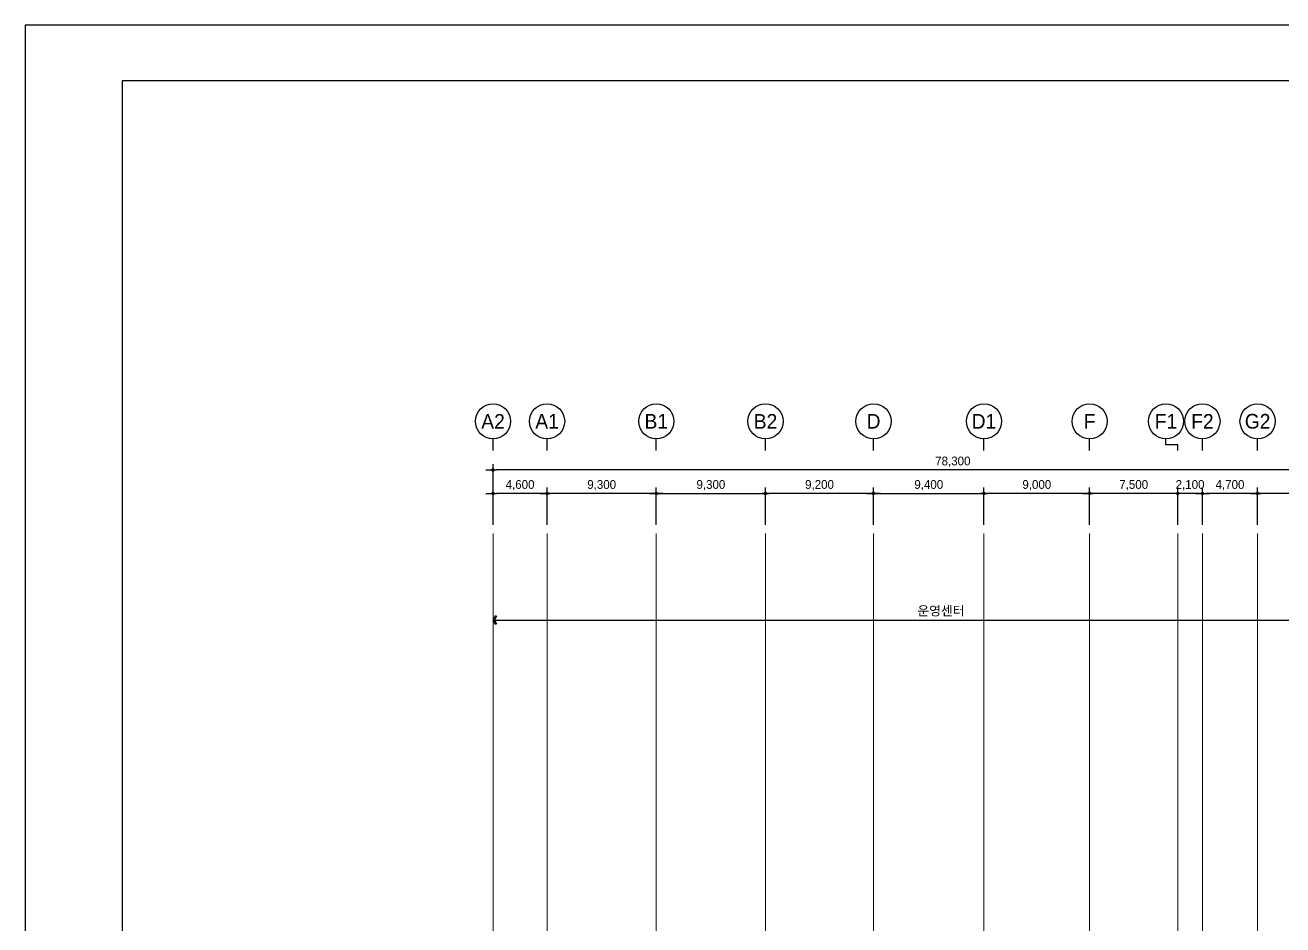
# Model space of a CAD drawing. Header units: millimetres. Extents: x 0 to 841000, y -4805 to 148500.
# Drawn here: x 0 to 107087, y 71847 to 148500 of the extents above; entities that cross this region are included whole.
import ezdxf
from ezdxf.enums import TextEntityAlignment as Align

# ---------------------------------------------------------------- set-up
doc = ezdxf.new("R2010")
doc.units = ezdxf.units.MM
doc.header["$LTSCALE"] = 250
doc.layers.get('Defpoints').update_dxf_attribs({"color": 151})
doc.layers.add('A-DIM', color=7, linetype='Continuous')
doc.layers.add('A-SYM-BUB', color=7, linetype='Continuous', lineweight=25)
doc.layers.add('CEN', color=1, linetype='Continuous', lineweight=9)
doc.layers.add('NOPLOT', color=191, linetype='Continuous', plot=False)
doc.styles.add('Gdim', font='Dotum.ttf')
doc.styles.get("Standard").update_dxf_attribs({"font": 'Dotum.ttf'})
doc.dimstyles.new('Gdim250', dxfattribs={"dimscale": 250, "dimtxt": 3, "dimasz": 1.2, "dimexe": 2, "dimexo": 3, "dimgap": 1, "dimtad": 1, "dimdsep": 46, "dimlunit": 6, "dimtxsty": 'Standard', "dimblk1": '_CIDOT', "dimblk2": '_CIDOT', "dimsah": 1, "dimcen": 2.5, "dimdle": 2, "dimclrd": 1, "dimclre": 1, "dimclrt": 3, "dimazin": 2, "dimtfac": 1, "dimtix": 1, "dimtmove": 2, "dimatfit": 3, "dimldrblk": '_CIDOT', "dimfxl": 2, "dimtolj": 1, "dimtzin": 0, "dimarcsym": 0})

# ---------------------------------------------------------------- blocks, each defined once
blk = doc.blocks.new('A$C787a6ed5')
at = {"layer": 'A-DIM'}
blk.add_line((0, -7360), (78300, -7360), dxfattribs=at)
blk.add_lwpolyline([(308, -7038), (123, -7360), (308, -7683), (215, -7736), (0, -7360), (215, -6985)], close=True, dxfattribs=at)
at = {"layer": 'A-SYM-BUB', "color": 3, "style": 'Gdim'}
blk.add_text('운영센터', height=800, dxfattribs=at).set_placement((36133, -6967))
blk = doc.blocks.new('_CIDOT')
at = {"color": 0, "linetype": 'ByBlock'}
blk.add_line((2, 0), (-1, 0), dxfattribs=at)
at = {"color": 0, "linetype": 'ByBlock', "const_width": 0.5}
blk.add_lwpolyline([(-0.25, 0, 1), (0.25, 0, 1)], format="xyb", close=True, dxfattribs=at)
blk = doc.blocks.new('*D13')
at = {"layer": 'A-DIM', "color": 1, "lineweight": -2, "transparency": 16777216}
for p, q in [((104938, 105926), (104938, 109100)), ((114038, 108600), (105238, 108600)), ((114338, 105926), (114338, 109100))]:
    blk.add_line(p, q, dxfattribs=at)
at = {"layer": 'Defpoints', "color": 0, "transparency": 16777216}
for p in [(104938, 108600), (104938, 105176), (114338, 105176)]:
    blk.add_point(p, dxfattribs=at)
at = {"layer": 'A-DIM', "color": 1, "lineweight": -2, "transparency": 16777216, "xscale": 299.9999999999998, "yscale": 299.9999999999998, "zscale": 299.9999999999998, "rotation": 180}
blk.add_blockref('_CIDOT', (104938, 108600), dxfattribs=at)
at = {"layer": 'A-DIM', "color": 1, "lineweight": -2, "transparency": 16777216, "xscale": 299.9999999999998, "yscale": 299.9999999999998, "zscale": 299.9999999999998}
blk.add_blockref('_CIDOT', (114338, 108600), dxfattribs=at)
at = {"layer": 'A-DIM', "color": 3, "transparency": 16777216, "insert": (109638, 109298), "char_height": 750, "attachment_point": 5, "style": 'Gdim'}
blk.add_mtext('\\A1;9,400', dxfattribs=at)
blk = doc.blocks.new('*D14')
at = {"layer": 'A-DIM', "color": 1, "lineweight": -2, "transparency": 16777216}
for p, q in [((100238, 105926), (100238, 109100)), ((104638, 108600), (100538, 108600)), ((104938, 105926), (104938, 109100))]:
    blk.add_line(p, q, dxfattribs=at)
at = {"layer": 'Defpoints', "color": 0, "transparency": 16777216}
for p in [(100238, 108600), (100238, 105176), (104938, 105176)]:
    blk.add_point(p, dxfattribs=at)
at = {"layer": 'A-DIM', "color": 1, "lineweight": -2, "transparency": 16777216, "xscale": 299.9999999999998, "yscale": 299.9999999999998, "zscale": 299.9999999999998, "rotation": 180}
blk.add_blockref('_CIDOT', (100238, 108600), dxfattribs=at)
at = {"layer": 'A-DIM', "color": 1, "lineweight": -2, "transparency": 16777216, "xscale": 299.9999999999998, "yscale": 299.9999999999998, "zscale": 299.9999999999998}
blk.add_blockref('_CIDOT', (104938, 108600), dxfattribs=at)
at = {"layer": 'A-DIM', "color": 3, "transparency": 16777216, "insert": (102588, 109298), "char_height": 750, "attachment_point": 5, "style": 'Gdim'}
blk.add_mtext('\\A1;4,700', dxfattribs=at)
blk = doc.blocks.new('*D15')
at = {"layer": 'A-DIM', "color": 1, "lineweight": -2, "transparency": 16777216}
for p, q in [((81638, 105926), (81638, 109100)), ((90338, 108600), (81938, 108600)), ((90638, 105926), (90638, 109100))]:
    blk.add_line(p, q, dxfattribs=at)
at = {"layer": 'Defpoints', "color": 0, "transparency": 16777216}
for p in [(81638, 108600), (81638, 105176), (90638, 105176)]:
    blk.add_point(p, dxfattribs=at)
at = {"layer": 'A-DIM', "color": 1, "lineweight": -2, "transparency": 16777216, "xscale": 299.9999999999998, "yscale": 299.9999999999998, "zscale": 299.9999999999998, "rotation": 180}
blk.add_blockref('_CIDOT', (81638, 108600), dxfattribs=at)
at = {"layer": 'A-DIM', "color": 1, "lineweight": -2, "transparency": 16777216, "xscale": 299.9999999999998, "yscale": 299.9999999999998, "zscale": 299.9999999999998}
blk.add_blockref('_CIDOT', (90638, 108600), dxfattribs=at)
at = {"layer": 'A-DIM', "color": 3, "transparency": 16777216, "insert": (86138, 109298), "char_height": 750, "attachment_point": 5, "style": 'Gdim'}
blk.add_mtext('\\A1;9,000', dxfattribs=at)
blk = doc.blocks.new('*D16')
at = {"layer": 'A-DIM', "color": 1, "lineweight": -2, "transparency": 16777216}
for p, q in [((72238, 105926), (72238, 109100)), ((72538, 108600), (81338, 108600)), ((81638, 105926), (81638, 109100))]:
    blk.add_line(p, q, dxfattribs=at)
at = {"layer": 'Defpoints', "color": 0, "transparency": 16777216}
for p in [(81638, 108600), (72238, 105176), (81638, 105176)]:
    blk.add_point(p, dxfattribs=at)
at = {"layer": 'A-DIM', "color": 1, "lineweight": -2, "transparency": 16777216, "xscale": 299.9999999999998, "yscale": 299.9999999999998, "zscale": 299.9999999999998, "rotation": 180}
blk.add_blockref('_CIDOT', (72238, 108600), dxfattribs=at)
at = {"layer": 'A-DIM', "color": 1, "lineweight": -2, "transparency": 16777216, "xscale": 299.9999999999998, "yscale": 299.9999999999998, "zscale": 299.9999999999998}
blk.add_blockref('_CIDOT', (81638, 108600), dxfattribs=at)
at = {"layer": 'A-DIM', "color": 3, "transparency": 16777216, "insert": (76938, 109298), "char_height": 750, "attachment_point": 5, "style": 'Gdim'}
blk.add_mtext('\\A1;9,400', dxfattribs=at)
blk = doc.blocks.new('*D17')
at = {"layer": 'A-DIM', "color": 1, "lineweight": -2, "transparency": 16777216}
for p, q in [((63038, 105926), (63038, 109100)), ((71938, 108600), (63338, 108600)), ((72238, 105926), (72238, 109100))]:
    blk.add_line(p, q, dxfattribs=at)
at = {"layer": 'Defpoints', "color": 0, "transparency": 16777216}
for p in [(63038, 108600), (63038, 105176), (72238, 105176)]:
    blk.add_point(p, dxfattribs=at)
at = {"layer": 'A-DIM', "color": 1, "lineweight": -2, "transparency": 16777216, "xscale": 299.9999999999998, "yscale": 299.9999999999998, "zscale": 299.9999999999998, "rotation": 180}
blk.add_blockref('_CIDOT', (63038, 108600), dxfattribs=at)
at = {"layer": 'A-DIM', "color": 1, "lineweight": -2, "transparency": 16777216, "xscale": 299.9999999999998, "yscale": 299.9999999999998, "zscale": 299.9999999999998}
blk.add_blockref('_CIDOT', (72238, 108600), dxfattribs=at)
at = {"layer": 'A-DIM', "color": 3, "transparency": 16777216, "insert": (67638, 109298), "char_height": 750, "attachment_point": 5, "style": 'Gdim'}
blk.add_mtext('\\A1;9,200', dxfattribs=at)
blk = doc.blocks.new('*D18')
at = {"layer": 'A-DIM', "color": 1, "lineweight": -2, "transparency": 16777216}
for p, q in [((53738, 105926), (53738, 109100)), ((54038, 108600), (62738, 108600)), ((63038, 105926), (63038, 109100))]:
    blk.add_line(p, q, dxfattribs=at)
at = {"layer": 'Defpoints', "color": 0, "transparency": 16777216}
for p in [(63038, 108600), (53738, 105176), (63038, 105176)]:
    blk.add_point(p, dxfattribs=at)
at = {"layer": 'A-DIM', "color": 1, "lineweight": -2, "transparency": 16777216, "xscale": 299.9999999999998, "yscale": 299.9999999999998, "zscale": 299.9999999999998, "rotation": 180}
blk.add_blockref('_CIDOT', (53738, 108600), dxfattribs=at)
at = {"layer": 'A-DIM', "color": 1, "lineweight": -2, "transparency": 16777216, "xscale": 299.9999999999998, "yscale": 299.9999999999998, "zscale": 299.9999999999998}
blk.add_blockref('_CIDOT', (63038, 108600), dxfattribs=at)
at = {"layer": 'A-DIM', "color": 3, "transparency": 16777216, "insert": (58388, 109298), "char_height": 750, "attachment_point": 5, "style": 'Gdim'}
blk.add_mtext('\\A1;9,300', dxfattribs=at)
blk = doc.blocks.new('*D19')
at = {"layer": 'A-DIM', "color": 1, "lineweight": -2, "transparency": 16777216}
for p, q in [((44438, 105926), (44438, 109100)), ((53438, 108600), (44738, 108600)), ((53738, 105926), (53738, 109100))]:
    blk.add_line(p, q, dxfattribs=at)
at = {"layer": 'Defpoints', "color": 0, "transparency": 16777216}
for p in [(44438, 108600), (44438, 105176), (53738, 105176)]:
    blk.add_point(p, dxfattribs=at)
at = {"layer": 'A-DIM', "color": 1, "lineweight": -2, "transparency": 16777216, "xscale": 299.9999999999998, "yscale": 299.9999999999998, "zscale": 299.9999999999998, "rotation": 180}
blk.add_blockref('_CIDOT', (44438, 108600), dxfattribs=at)
at = {"layer": 'A-DIM', "color": 1, "lineweight": -2, "transparency": 16777216, "xscale": 299.9999999999998, "yscale": 299.9999999999998, "zscale": 299.9999999999998}
blk.add_blockref('_CIDOT', (53738, 108600), dxfattribs=at)
at = {"layer": 'A-DIM', "color": 3, "transparency": 16777216, "insert": (49088, 109298), "char_height": 750, "attachment_point": 5, "style": 'Gdim'}
blk.add_mtext('\\A1;9,300', dxfattribs=at)
blk = doc.blocks.new('*D20')
at = {"layer": 'A-DIM', "color": 1, "lineweight": -2, "transparency": 16777216}
for p, q in [((39838, 105926), (39838, 109100)), ((44138, 108600), (40138, 108600)), ((44438, 105926), (44438, 109100))]:
    blk.add_line(p, q, dxfattribs=at)
at = {"layer": 'Defpoints', "color": 0, "transparency": 16777216}
for p in [(39838, 108600), (39838, 105176), (44438, 105176)]:
    blk.add_point(p, dxfattribs=at)
at = {"layer": 'A-DIM', "color": 1, "lineweight": -2, "transparency": 16777216, "xscale": 299.9999999999998, "yscale": 299.9999999999998, "zscale": 299.9999999999998, "rotation": 180}
blk.add_blockref('_CIDOT', (39838, 108600), dxfattribs=at)
at = {"layer": 'A-DIM', "color": 1, "lineweight": -2, "transparency": 16777216, "xscale": 299.9999999999998, "yscale": 299.9999999999998, "zscale": 299.9999999999998}
blk.add_blockref('_CIDOT', (44438, 108600), dxfattribs=at)
at = {"layer": 'A-DIM', "color": 3, "transparency": 16777216, "insert": (42138, 109298), "char_height": 750, "attachment_point": 5, "style": 'Gdim'}
blk.add_mtext('\\A1;4,600', dxfattribs=at)
blk = doc.blocks.new('*D24')
at = {"layer": 'A-DIM', "color": 1, "lineweight": -2, "transparency": 16777216}
for p, q in [((97838, 108600), (97538, 108600)), ((98138, 105926), (98138, 109100)), ((100238, 108600), (98138, 108600)), ((100238, 105926), (100238, 109100)), ((100538, 108600), (100838, 108600))]:
    blk.add_line(p, q, dxfattribs=at)
at = {"layer": 'Defpoints', "color": 0, "transparency": 16777216}
for p in [(98138, 108600), (98138, 105176), (100238, 105176)]:
    blk.add_point(p, dxfattribs=at)
at = {"layer": 'A-DIM', "color": 1, "lineweight": -2, "transparency": 16777216, "xscale": 299.9999999999998, "yscale": 299.9999999999998, "zscale": 299.9999999999998}
blk.add_blockref('_CIDOT', (98138, 108600), dxfattribs=at)
at = {"layer": 'A-DIM', "color": 1, "lineweight": -2, "transparency": 16777216, "xscale": 299.9999999999998, "yscale": 299.9999999999998, "zscale": 299.9999999999998, "rotation": 180}
blk.add_blockref('_CIDOT', (100238, 108600), dxfattribs=at)
at = {"layer": 'A-DIM', "color": 3, "transparency": 16777216, "insert": (99188, 109298), "char_height": 750, "attachment_point": 5, "style": 'Gdim'}
blk.add_mtext('\\A1;2,100', dxfattribs=at)
blk = doc.blocks.new('*D25')
at = {"layer": 'A-DIM', "color": 1, "lineweight": -2, "transparency": 16777216}
for p, q in [((90638, 105926), (90638, 109100)), ((97838, 108600), (90938, 108600)), ((98138, 105926), (98138, 109100))]:
    blk.add_line(p, q, dxfattribs=at)
at = {"layer": 'Defpoints', "color": 0, "transparency": 16777216}
for p in [(90638, 108600), (90638, 105176), (98138, 105176)]:
    blk.add_point(p, dxfattribs=at)
at = {"layer": 'A-DIM', "color": 1, "lineweight": -2, "transparency": 16777216, "xscale": 299.9999999999998, "yscale": 299.9999999999998, "zscale": 299.9999999999998, "rotation": 180}
blk.add_blockref('_CIDOT', (90638, 108600), dxfattribs=at)
at = {"layer": 'A-DIM', "color": 1, "lineweight": -2, "transparency": 16777216, "xscale": 299.9999999999998, "yscale": 299.9999999999998, "zscale": 299.9999999999998}
blk.add_blockref('_CIDOT', (98138, 108600), dxfattribs=at)
at = {"layer": 'A-DIM', "color": 3, "transparency": 16777216, "insert": (94388, 109298), "char_height": 750, "attachment_point": 5, "style": 'Gdim'}
blk.add_mtext('\\A1;7,500', dxfattribs=at)
blk = doc.blocks.new('*D26')
at = {"layer": 'A-DIM', "color": 1, "lineweight": -2, "transparency": 16777216}
for p, q in [((39838, 105926), (39838, 111100)), ((117838, 110600), (40138, 110600)), ((118138, 105926), (118138, 111100))]:
    blk.add_line(p, q, dxfattribs=at)
at = {"layer": 'Defpoints', "color": 0, "transparency": 16777216}
for p in [(39838, 110600), (39838, 105176), (118138, 105176)]:
    blk.add_point(p, dxfattribs=at)
at = {"layer": 'A-DIM', "color": 1, "lineweight": -2, "transparency": 16777216, "xscale": 299.9999999999998, "yscale": 299.9999999999998, "zscale": 299.9999999999998, "rotation": 180}
blk.add_blockref('_CIDOT', (39838, 110600), dxfattribs=at)
at = {"layer": 'A-DIM', "color": 1, "lineweight": -2, "transparency": 16777216, "xscale": 299.9999999999998, "yscale": 299.9999999999998, "zscale": 299.9999999999998}
blk.add_blockref('_CIDOT', (118138, 110600), dxfattribs=at)
at = {"layer": 'A-DIM', "color": 3, "transparency": 16777216, "insert": (78988, 111298), "char_height": 750, "attachment_point": 5, "style": 'Gdim'}
blk.add_mtext('\\A1;78,300', dxfattribs=at)
blk = doc.blocks.new('A$C3b55d35f')
at = {"layer": 'A-SYM-BUB', "color": 7, "elevation": 0}
for points in [[(0, 7074.5), (0, 8074.5, -1), (0, 11074.5, -1), (0, 8074.5, 0)], [(4600, 7074.5), (4600, 8074.5, -1), (4600, 11074.5, -1), (4600, 8074.5, 0)], [(58300, 7074.5), (58300, 7574.5), (57300, 7574.5), (57300, 8074.5, -1), (57300, 11074.5, -1), (57300, 8074.5, 0)], [(60400, 7074.5), (60400, 8074.5, -1), (60400, 11074.5, -1), (60400, 8074.5, 0)], [(65100, 7074.5), (65100, 8074.5, -1), (65100, 11074.5, -1), (65100, 8074.5, 0)]]:
    blk.add_lwpolyline(points, format="xyb", dxfattribs=at)
at = {"layer": 'A-SYM-BUB', "color": 7}
for points in [[(13900, 7074.5), (13900, 8074.5, -1), (13900, 11074.5, -1), (13900, 8074.5, 0)], [(23200, 7074.5), (23200, 8074.5, -1), (23200, 11074.5, -1), (23200, 8074.5, 0)], [(32400, 7074.5), (32400, 8074.5, -1), (32400, 11074.5, -1), (32400, 8074.5, 0)], [(41800, 7074.5), (41800, 8074.5, -1), (41800, 11074.5, -1), (41800, 8074.5, 0)], [(50800, 7074.5), (50800, 8074.5, -1), (50800, 11074.5, -1), (50800, 8074.5, 0)]]:
    blk.add_lwpolyline(points, format="xyb", dxfattribs=at)
at = {"layer": 'A-SYM-BUB', "color": 3, "style": 'Gdim'}
for s, p in [('A2', (0, 9574.5)), ('A1', (4600, 9574.5)), ('B1', (13900, 9574.5)), ('B2', (23200, 9574.5)), ('D', (32400, 9574.5)), ('D1', (41800, 9574.5)), ('F', (50800, 9574.5)), ('F1', (57300, 9574.5, 0)), ('F2', (60400, 9574.5, 0)), ('G2', (65100, 9574.5, 0))]:
    blk.add_text(s, height=1250, dxfattribs=at).set_placement(p, align=Align.MIDDLE)
at = {"layer": 'A-DIM'}
for base, p1, p2, picture, middle in [((0, 5424.5), (78300, 0), (0, 0), '*D26', (39150, 6122.2)), ((0, 3424.5), (4600, 0), (0, 0), '*D20', (2300, 4122.2)), ((4600, 3424.5), (13900, 0), (4600, 0), '*D19', (9250, 4122.2)), ((23200, 3424.5), (32400, 0), (23200, 0), '*D17', (27800, 4122.2)), ((41800, 3424.5), (50800, 0), (41800, 0), '*D15', (46300, 4122.2)), ((50800, 3424.5), (58300, 0, 0), (50800, 0), '*D25', (54550, 4122.2)), ((58300, 3424.5), (60400, 0, 0), (58300, 0), '*D24', (59350, 4122.2)), ((60400, 3424.5), (65100, 0, 0), (60400, 0), '*D14', (62750, 4122.2)), ((65100, 3424.5), (74500, 0), (65100, 0, 0), '*D13', (69800, 4122.2))]:
    dim = blk.add_linear_dim(base=base, p1=p1, p2=p2, dimstyle='Gdim250', override={"dimdec": 0}, dxfattribs=at)
    dim.commit()
    dim.dimension.update_dxf_attribs({"geometry": picture, "text_midpoint": middle, "insert": (-39838.2, -105175.5)})
for base, p1, p2, picture, middle in [((23200, 3424.5), (13900, 0), (23200, 0), '*D18', (18550, 4122.2)), ((41800, 3424.5), (32400, 0), (41800, 0), '*D16', (37100, 4122.2))]:
    dim = blk.add_linear_dim(base=base, p1=p1, p2=p2, angle=180, dimstyle='Gdim250', override={"dimdec": 0}, dxfattribs=at)
    dim.commit()
    dim.dimension.update_dxf_attribs({"geometry": picture, "text_midpoint": middle, "insert": (-39838.2, -105175.5)})

msp = doc.modelspace()

# ---------------------------------------------------------------- linework, layer by layer
at = {"layer": 'CEN'}
for p, q in [((39838.209, 105175.547), (39838.209, 23234.416)), ((44438.209, 105175.547), (44438.209, 23234.416)), ((53738.209, 105175.547), (53738.209, 23234.416)), ((63038.209, 105175.547), (63038.209, 23234.416)), ((72238.209, 105175.547), (72238.209, 23234.416)), ((81638.209, 105175.547), (81638.209, 23234.416)), ((90638.209, 105175.547), (90638.209, 23234.416)), ((98138.21, 105175.547), (98138.21, 23234.416, 0)), ((100238.21, 105175.547), (100238.21, 23234.416, 0)), ((104938.21, 105175.547), (104938.21, 23234.416, 0))]:
    msp.add_line(p, q, dxfattribs=at)
at = {"layer": 'NOPLOT'}
for points in [[(0, 148500), (0, 0), (210250, 0), (210250, 148500)], [(8250, 143750), (8250, 4750), (182250, 4750), (182250, 143750)]]:
    msp.add_lwpolyline(points, close=True, dxfattribs=at)

# ---------------------------------------------------------------- block references
at = {"layer": 'A-DIM'}
for name in ['A$C3b55d35f', 'A$C787a6ed5']:
    msp.add_blockref(name, (39838.209, 105175.547), dxfattribs=at)

doc.saveas('drawing.dxf')
